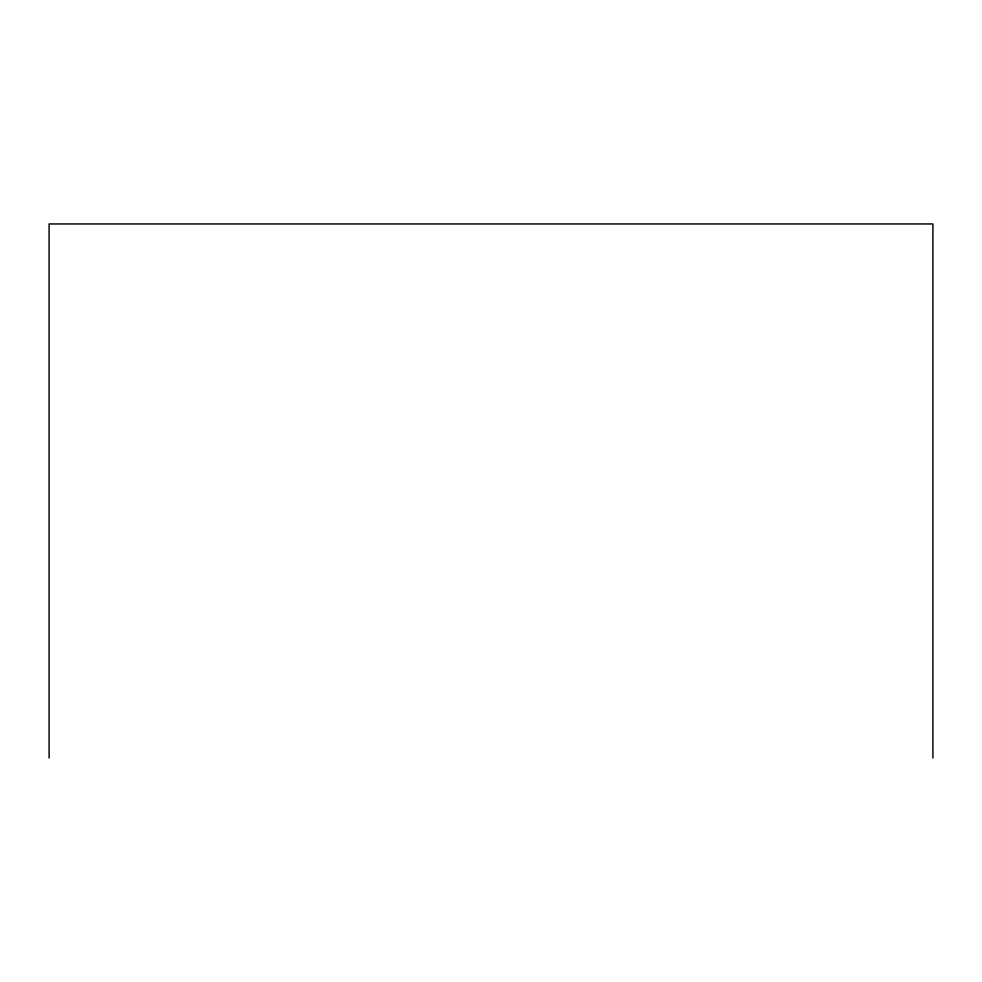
<?xml version="1.0" encoding="UTF-8"?>
<svg xmlns="http://www.w3.org/2000/svg" width="982" height="982" viewBox="0 0 982 982"><rect width="100%" height="100%" fill="white"/><g stroke="black" fill="none" stroke-linecap="round" stroke-linejoin="round"><path stroke-width="1.47" d="M932.9 758.043L932.9 223.957L49.1 223.957L49.1 758.043"/></g></svg>
